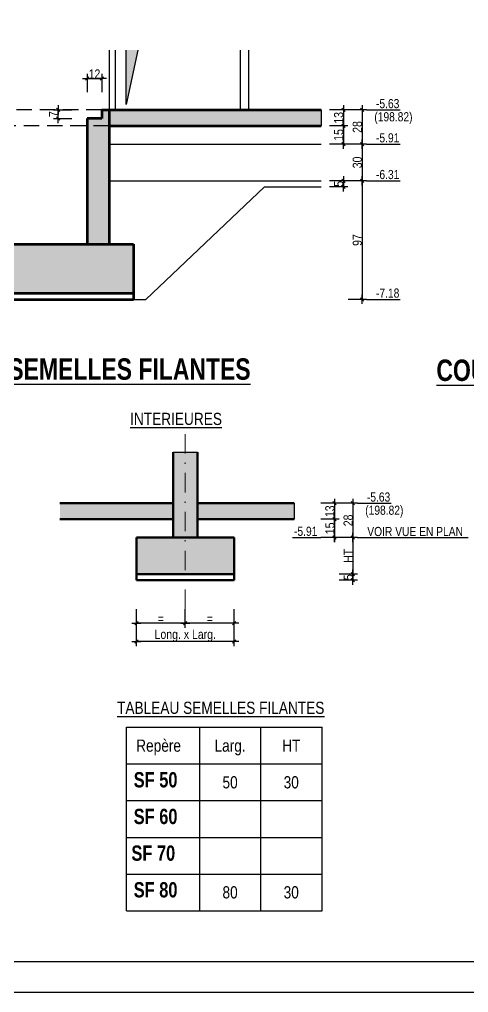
# Model space of a CAD drawing. Header units: centimetres. Extents: x -4990 to 114398, y -61489 to -12305.
# Drawn here: x 31512 to 32247, y -42944 to -41352 of the extents above; entities that cross this region are included whole.
import ezdxf
from ezdxf.enums import TextEntityAlignment as Align

# ---------------------------------------------------------------- set-up
doc = ezdxf.new("R2010")
doc.units = ezdxf.units.CM
doc.header["$LTSCALE"] = 0.5
for name, pattern in [('CACHEX2', [19.05, 12.7, -6.35]), ('TIRETPT2', [12.7, 6.35, -3.175, 0, -3.175]), ('TIRETPTX2', [50.8, 25.4, -12.7, 0, -12.7])]:
    doc.linetypes.add(name, pattern=pattern)
doc.layers.get('DEFPOINTS').update_dxf_attribs({"linetype": 'CONTINUOUS'})
for name, color, linetype in [('01_Cad_2', 5, 'CONTINUOUS'), ('01_cote_gen', 4, 'CONTINUOUS'), ('01_linteaux', 2, 'CONTINUOUS'), ('01_poch_murs', 253, 'CONTINUOUS'), ('01_poch_poteaux', 250, 'CONTINUOUS'), ('01_texte', 230, 'CONTINUOUS'), ('AA_COTES', 2, 'CONTINUOUS')]:
    doc.layers.add(name, color=color, linetype=linetype)
doc.layers.add('01_murs_coup', color=5, linetype='CONTINUOUS', lineweight=60)
doc.layers.add('01_tram_axes', color=2, linetype='TIRETPTX2', lineweight=9)
doc.styles.add('impact', font='impact.ttf')
doc.styles.add('MATTE_TXT', font='arial.ttf')
doc.styles.add('STYLE2', font='ARIALN.TTF')
doc.dimstyles.new('JB25', dxfattribs={"dimscale": 0.1, "dimtxt": 150, "dimasz": 15, "dimexe": 0.1, "dimexo": 0.1, "dimgap": 0.09, "dimtad": 1, "dimdec": 1, "dimlfac": 0.5, "dimdsep": 46, "dimtxsty": 'STYLE2', "dimblk1": 'BOND_G', "dimblk2": 'BOND_D', "dimsah": 1, "dimcen": 1.5, "dimdle": 0.01, "dimse1": 1, "dimse2": 1, "dimclrd": 4, "dimclre": 2, "dimclrt": 6, "dimazin": 2, "dimtfac": 2.333333, "dimtdec": 1, "dimtix": 1, "dimtmove": 2, "dimatfit": 3, "dimldrblk": 'BOND_G', "dimfxl": 1, "dimtolj": 1, "dimtzin": 0, "dimarcsym": 0})
doc.dimstyles.new('JB50', dxfattribs={"dimscale": 0.1, "dimtxt": 150, "dimasz": 15, "dimexe": 0.1, "dimexo": 0.1, "dimgap": 0.09, "dimtad": 1, "dimdec": 1, "dimdsep": 46, "dimtxsty": 'STYLE2', "dimblk1": 'BOND_G', "dimblk2": 'BOND_D', "dimsah": 1, "dimcen": 1.5, "dimdle": 0.01, "dimse1": 1, "dimse2": 1, "dimclrd": 4, "dimclre": 2, "dimclrt": 6, "dimazin": 2, "dimtfac": 2.333333, "dimtdec": 1, "dimtix": 1, "dimtmove": 2, "dimatfit": 3, "dimldrblk": 'BOND_G', "dimfxl": 1, "dimtolj": 1, "dimtzin": 0, "dimarcsym": 0})

# ---------------------------------------------------------------- blocks, each defined once
blk = doc.blocks.new('BOND_G')
at = {"layer": 'AA_COTES', "color": 0}
for p, q in [((0, -5), (0, 15)), ((5, 0), (-5, 0)), ((1.8, 1.8), (-1.8, -1.8))]:
    blk.add_line(p, q, dxfattribs=at)
blk = doc.blocks.new('BOND_D')
at = {"layer": 'AA_COTES', "color": 0}
for p, q in [((5, 0), (-5, 0)), ((-1.8, -1.8), (1.8, 1.8)), ((0, 5), (0, -15))]:
    blk.add_line(p, q, dxfattribs=at)
blk = doc.blocks.new('*D4045')
at = {"layer": '01_cote_gen', "color": 4, "lineweight": -2, "ltscale": 2, "transparency": 16777216}
blk.add_line((33571.6, -41339.4), (31215.7, -41339.4), dxfattribs=at)
at = {"layer": 'DEFPOINTS', "color": 0, "ltscale": 2}
for p in [(31214.2, -41317.8), (31214.2, -41339.4), (33573.1, -41366.1)]:
    blk.add_point(p, dxfattribs=at)
at = {"layer": '01_cote_gen', "color": 4, "lineweight": -2, "ltscale": 2, "transparency": 16777216, "xscale": 1.5, "yscale": 1.5, "zscale": 1.5, "rotation": 180}
blk.add_blockref('BOND_D', (31214.2, -41339.4), dxfattribs=at)
at = {"layer": '01_cote_gen', "color": 4, "lineweight": -2, "ltscale": 2, "transparency": 16777216, "xscale": 1.5, "yscale": 1.5, "zscale": 1.5}
blk.add_blockref('BOND_G', (33573.1, -41339.4), dxfattribs=at)
at = {"layer": '01_cote_gen', "color": 6, "ltscale": 2, "transparency": 16777216, "insert": (32393.7, -41331.7), "char_height": 15, "attachment_point": 5, "style": 'STYLE2'}
blk.add_mtext('\\A1;2359', dxfattribs=at)
blk = doc.blocks.new('*D4111')
at = {"layer": '01_poch_poteaux', "color": 4, "lineweight": -2, "transparency": 16777216}
blk.add_line((31861.9, -42339.8), (31784.9, -42339.8), dxfattribs=at)
at = {"layer": 'DEFPOINTS', "color": 0}
for p in [(31863.4, -42269.8), (31783.4, -42281.7), (31783.4, -42339.8)]:
    blk.add_point(p, dxfattribs=at)
at = {"layer": '01_poch_poteaux', "color": 4, "lineweight": -2, "transparency": 16777216, "xscale": 1.5, "yscale": 1.5, "zscale": 1.5, "rotation": 180}
blk.add_blockref('BOND_D', (31783.4, -42339.8), dxfattribs=at)
at = {"layer": '01_poch_poteaux', "color": 4, "lineweight": -2, "transparency": 16777216, "xscale": 1.5, "yscale": 1.5, "zscale": 1.5}
blk.add_blockref('BOND_G', (31863.4, -42339.8), dxfattribs=at)
at = {"layer": '01_poch_poteaux', "color": 6, "transparency": 16777216, "insert": (31823.4, -42332.3), "char_height": 15, "attachment_point": 5, "style": 'STYLE2'}
blk.add_mtext('\\A1;=', dxfattribs=at)
blk = doc.blocks.new('*D4112')
at = {"layer": '01_poch_poteaux', "color": 4, "lineweight": -2, "transparency": 16777216}
blk.add_line((31781.9, -42339.8), (31704.9, -42339.8), dxfattribs=at)
at = {"layer": 'DEFPOINTS', "color": 0}
for p in [(31783.4, -42269.8), (31703.4, -42281.7), (31703.4, -42339.8)]:
    blk.add_point(p, dxfattribs=at)
at = {"layer": '01_poch_poteaux', "color": 4, "lineweight": -2, "transparency": 16777216, "xscale": 1.5, "yscale": 1.5, "zscale": 1.5, "rotation": 180}
blk.add_blockref('BOND_D', (31703.4, -42339.8), dxfattribs=at)
at = {"layer": '01_poch_poteaux', "color": 4, "lineweight": -2, "transparency": 16777216, "xscale": 1.5, "yscale": 1.5, "zscale": 1.5}
blk.add_blockref('BOND_G', (31783.4, -42339.8), dxfattribs=at)
at = {"layer": '01_poch_poteaux', "color": 6, "transparency": 16777216, "insert": (31743.4, -42332.3), "char_height": 15, "attachment_point": 5, "style": 'STYLE2'}
blk.add_mtext('\\A1;=', dxfattribs=at)
blk = doc.blocks.new('*D4113')
at = {"layer": '01_cote_gen', "color": 4, "lineweight": -2, "transparency": 16777216}
blk.add_line((32027.6, -42145.3), (32027.6, -42168.3), dxfattribs=at)
at = {"layer": 'DEFPOINTS', "color": 0}
for p in [(32005.1, -42143.8), (32005.1, -42169.8), (32027.6, -42169.8)]:
    blk.add_point(p, dxfattribs=at)
at = {"layer": '01_cote_gen', "color": 4, "lineweight": -2, "transparency": 16777216, "xscale": 1.5, "yscale": 1.5, "zscale": 1.5}
for name, p, rotation in [('BOND_G', (32027.6, -42143.8), 90), ('BOND_D', (32027.6, -42169.8), 270)]:
    blk.add_blockref(name, p, dxfattribs=dict(at, rotation=rotation))
at = {"layer": '01_cote_gen', "color": 6, "transparency": 16777216, "insert": (32020, -42156.8), "char_height": 15, "attachment_point": 5, "rotation": 90, "style": 'STYLE2'}
blk.add_mtext('\\A1;13', dxfattribs=at)
blk = doc.blocks.new('*D4114')
at = {"layer": '01_cote_gen', "color": 4, "lineweight": -2, "transparency": 16777216}
blk.add_line((32027.6, -42171.3), (32027.6, -42198.3), dxfattribs=at)
at = {"layer": 'DEFPOINTS', "color": 0}
for p in [(32005.1, -42169.8), (31987.2, -42199.8), (32027.6, -42199.8)]:
    blk.add_point(p, dxfattribs=at)
at = {"layer": '01_cote_gen', "color": 4, "lineweight": -2, "transparency": 16777216, "xscale": 1.5, "yscale": 1.5, "zscale": 1.5}
for name, p, rotation in [('BOND_G', (32027.6, -42169.8), 90), ('BOND_D', (32027.6, -42199.8), 270)]:
    blk.add_blockref(name, p, dxfattribs=dict(at, rotation=rotation))
at = {"layer": '01_cote_gen', "color": 6, "transparency": 16777216, "insert": (32020, -42184.8), "char_height": 15, "attachment_point": 5, "rotation": 90, "style": 'STYLE2'}
blk.add_mtext('\\A1;15', dxfattribs=at)
blk = doc.blocks.new('*D4115')
at = {"layer": '01_cote_gen', "color": 4, "lineweight": -2, "transparency": 16777216}
blk.add_line((31861.9, -42370.1), (31704.9, -42370.1), dxfattribs=at)
at = {"layer": 'DEFPOINTS', "color": 0}
for p in [(31703.4, -42347.3), (31863.4, -42347.3), (31703.4, -42370.1)]:
    blk.add_point(p, dxfattribs=at)
at = {"layer": '01_cote_gen', "color": 4, "lineweight": -2, "transparency": 16777216, "xscale": 1.5, "yscale": 1.5, "zscale": 1.5, "rotation": 180}
blk.add_blockref('BOND_D', (31703.4, -42370.1), dxfattribs=at)
at = {"layer": '01_cote_gen', "color": 4, "lineweight": -2, "transparency": 16777216, "xscale": 1.5, "yscale": 1.5, "zscale": 1.5}
blk.add_blockref('BOND_G', (31863.4, -42370.1), dxfattribs=at)
at = {"layer": '01_cote_gen', "color": 6, "transparency": 16777216, "insert": (31783.4, -42360.4), "char_height": 15, "attachment_point": 5, "style": 'STYLE2'}
blk.add_mtext('\\A1;Long. x Larg.', dxfattribs=at)
blk = doc.blocks.new('*D4116')
at = {"layer": '01_cote_gen', "color": 4, "lineweight": -2, "transparency": 16777216}
blk.add_line((32057.6, -42261.3), (32057.6, -42268.3), dxfattribs=at)
at = {"layer": 'DEFPOINTS', "color": 0}
for p in [(32017.2, -42259.8), (32017.2, -42269.8), (32057.6, -42269.8)]:
    blk.add_point(p, dxfattribs=at)
at = {"layer": '01_cote_gen', "color": 4, "lineweight": -2, "transparency": 16777216, "xscale": 1.5, "yscale": 1.5, "zscale": 1.5}
for name, p, rotation in [('BOND_G', (32057.6, -42259.8), 90), ('BOND_D', (32057.6, -42269.8), 270)]:
    blk.add_blockref(name, p, dxfattribs=dict(at, rotation=rotation))
at = {"layer": '01_cote_gen', "color": 6, "transparency": 16777216, "insert": (32050, -42264.8), "char_height": 15, "attachment_point": 5, "rotation": 90, "style": 'STYLE2'}
blk.add_mtext('\\A1;5', dxfattribs=at)
blk = doc.blocks.new('*D4117')
at = {"layer": '01_cote_gen', "color": 4, "lineweight": -2, "transparency": 16777216}
blk.add_line((32057.6, -42201.3), (32057.6, -42258.3), dxfattribs=at)
at = {"layer": 'DEFPOINTS', "color": 0}
for p in [(32035.1, -42199.8), (32035.1, -42259.8), (32057.6, -42259.8)]:
    blk.add_point(p, dxfattribs=at)
at = {"layer": '01_cote_gen', "color": 4, "lineweight": -2, "transparency": 16777216, "xscale": 1.5, "yscale": 1.5, "zscale": 1.5}
for name, p, rotation in [('BOND_G', (32057.6, -42199.8), 90), ('BOND_D', (32057.6, -42259.8), 270)]:
    blk.add_blockref(name, p, dxfattribs=dict(at, rotation=rotation))
at = {"layer": '01_cote_gen', "color": 6, "transparency": 16777216, "insert": (32050.1, -42229.8), "char_height": 15, "attachment_point": 5, "rotation": 90, "style": 'STYLE2'}
blk.add_mtext('\\A1;HT', dxfattribs=at)
blk = doc.blocks.new('*D4118')
at = {"layer": '01_cote_gen', "color": 4, "lineweight": -2, "transparency": 16777216}
blk.add_line((32057.6, -42145.3), (32057.6, -42198.3), dxfattribs=at)
at = {"layer": 'DEFPOINTS', "color": 0}
for p in [(32035.1, -42143.8), (32044.1, -42199.8), (32057.6, -42199.8)]:
    blk.add_point(p, dxfattribs=at)
at = {"layer": '01_cote_gen', "color": 4, "lineweight": -2, "transparency": 16777216, "xscale": 1.5, "yscale": 1.5, "zscale": 1.5}
for name, p, rotation in [('BOND_G', (32057.6, -42143.8), 90), ('BOND_D', (32057.6, -42199.8), 270)]:
    blk.add_blockref(name, p, dxfattribs=dict(at, rotation=rotation))
at = {"layer": '01_cote_gen', "color": 6, "transparency": 16777216, "insert": (32049.9, -42171.8), "char_height": 15, "attachment_point": 5, "rotation": 90, "style": 'STYLE2'}
blk.add_mtext('\\A1;28', dxfattribs=at)
blk = doc.blocks.new('*D4187')
at = {"layer": '01_cote_gen', "color": 4, "lineweight": -2, "ltscale": 2, "transparency": 16777216}
blk.add_line((32042, -41501.7), (32042, -41524.7), dxfattribs=at)
at = {"layer": 'DEFPOINTS', "color": 0, "ltscale": 2}
for p in [(32005.5, -41500.2), (32005.5, -41526.2), (32042, -41526.2)]:
    blk.add_point(p, dxfattribs=at)
at = {"layer": '01_cote_gen', "color": 4, "lineweight": -2, "ltscale": 2, "transparency": 16777216, "xscale": 1.5, "yscale": 1.5, "zscale": 1.5}
for name, p, rotation in [('BOND_G', (32042, -41500.2), 90), ('BOND_D', (32042, -41526.2), 270)]:
    blk.add_blockref(name, p, dxfattribs=dict(at, rotation=rotation))
at = {"layer": '01_cote_gen', "color": 6, "ltscale": 2, "transparency": 16777216, "insert": (32034.3, -41513.2), "char_height": 15, "attachment_point": 5, "rotation": 90, "style": 'STYLE2'}
blk.add_mtext('\\A1;13', dxfattribs=at)
blk = doc.blocks.new('*D4188')
at = {"layer": '01_cote_gen', "color": 4, "lineweight": -2, "ltscale": 2, "transparency": 16777216}
blk.add_line((32042, -41527.7), (32042, -41554.7), dxfattribs=at)
at = {"layer": 'DEFPOINTS', "color": 0, "ltscale": 2}
for p in [(32005.5, -41526.2), (32005.5, -41556.2), (32042, -41556.2)]:
    blk.add_point(p, dxfattribs=at)
at = {"layer": '01_cote_gen', "color": 4, "lineweight": -2, "ltscale": 2, "transparency": 16777216, "xscale": 1.5, "yscale": 1.5, "zscale": 1.5}
for name, p, rotation in [('BOND_G', (32042, -41526.2), 90), ('BOND_D', (32042, -41556.2), 270)]:
    blk.add_blockref(name, p, dxfattribs=dict(at, rotation=rotation))
at = {"layer": '01_cote_gen', "color": 6, "ltscale": 2, "transparency": 16777216, "insert": (32034.3, -41541.2), "char_height": 15, "attachment_point": 5, "rotation": 90, "style": 'STYLE2'}
blk.add_mtext('\\A1;15', dxfattribs=at)
blk = doc.blocks.new('*D4189')
at = {"layer": '01_cote_gen', "color": 4, "lineweight": -2, "ltscale": 2, "transparency": 16777216}
blk.add_line((32072.5, -41501.7), (32072.5, -41554.7), dxfattribs=at)
at = {"layer": 'DEFPOINTS', "color": 0, "ltscale": 2}
for p in [(32049.5, -41500.2), (32049.5, -41556.2), (32072.5, -41556.2)]:
    blk.add_point(p, dxfattribs=at)
at = {"layer": '01_cote_gen', "color": 4, "lineweight": -2, "ltscale": 2, "transparency": 16777216, "xscale": 1.5, "yscale": 1.5, "zscale": 1.5}
for name, p, rotation in [('BOND_G', (32072.5, -41500.2), 90), ('BOND_D', (32072.5, -41556.2), 270)]:
    blk.add_blockref(name, p, dxfattribs=dict(at, rotation=rotation))
at = {"layer": '01_cote_gen', "color": 6, "ltscale": 2, "transparency": 16777216, "insert": (32064.8, -41528.2), "char_height": 15, "attachment_point": 5, "rotation": 90, "style": 'STYLE2'}
blk.add_mtext('\\A1;28', dxfattribs=at)
blk = doc.blocks.new('*D4190')
at = {"layer": '01_cote_gen', "color": 4, "lineweight": -2, "ltscale": 2, "transparency": 16777216}
blk.add_line((32072.5, -41557.7), (32072.5, -41614.7), dxfattribs=at)
at = {"layer": 'DEFPOINTS', "color": 0, "ltscale": 2}
for p in [(32005.5, -41556.2), (32005.5, -41616.2), (32072.5, -41616.2)]:
    blk.add_point(p, dxfattribs=at)
at = {"layer": '01_cote_gen', "color": 4, "lineweight": -2, "ltscale": 2, "transparency": 16777216, "xscale": 1.5, "yscale": 1.5, "zscale": 1.5}
for name, p, rotation in [('BOND_G', (32072.5, -41556.2), 90), ('BOND_D', (32072.5, -41616.2), 270)]:
    blk.add_blockref(name, p, dxfattribs=dict(at, rotation=rotation))
at = {"layer": '01_cote_gen', "color": 6, "ltscale": 2, "transparency": 16777216, "insert": (32064.8, -41586.2), "char_height": 15, "attachment_point": 5, "rotation": 90, "style": 'STYLE2'}
blk.add_mtext('\\A1;30', dxfattribs=at)
blk = doc.blocks.new('*D4191')
at = {"layer": '01_cote_gen', "color": 4, "lineweight": -2, "ltscale": 2, "transparency": 16777216}
blk.add_line((32072.5, -41617.7), (32072.5, -41808.7), dxfattribs=at)
at = {"layer": 'DEFPOINTS', "color": 0, "ltscale": 2}
for p in [(32005.5, -41616.2), (31718.9, -41810.2), (32072.5, -41810.2)]:
    blk.add_point(p, dxfattribs=at)
at = {"layer": '01_cote_gen', "color": 4, "lineweight": -2, "ltscale": 2, "transparency": 16777216, "xscale": 1.5, "yscale": 1.5, "zscale": 1.5}
for name, p, rotation in [('BOND_G', (32072.5, -41616.2), 90), ('BOND_D', (32072.5, -41810.2), 270)]:
    blk.add_blockref(name, p, dxfattribs=dict(at, rotation=rotation))
at = {"layer": '01_cote_gen', "color": 6, "ltscale": 2, "transparency": 16777216, "insert": (32064.8, -41713.2), "char_height": 15, "attachment_point": 5, "rotation": 90, "style": 'STYLE2'}
blk.add_mtext('\\A1;97', dxfattribs=at)
blk = doc.blocks.new('*D4192')
at = {"layer": '01_cote_gen', "color": 4, "lineweight": -2, "ltscale": 2, "transparency": 16777216}
blk.add_line((32042, -41617.7), (32042, -41624.7), dxfattribs=at)
at = {"layer": 'DEFPOINTS', "color": 0, "ltscale": 2}
for p in [(32005.5, -41626.2), (32042, -41626.2), (32050, -41616.2)]:
    blk.add_point(p, dxfattribs=at)
at = {"layer": '01_cote_gen', "color": 4, "lineweight": -2, "ltscale": 2, "transparency": 16777216, "xscale": 1.5, "yscale": 1.5, "zscale": 1.5}
for name, p, rotation in [('BOND_G', (32042, -41616.2), 90), ('BOND_D', (32042, -41626.2), 270)]:
    blk.add_blockref(name, p, dxfattribs=dict(at, rotation=rotation))
at = {"layer": '01_cote_gen', "color": 6, "ltscale": 2, "transparency": 16777216, "insert": (32034.4, -41621.2), "char_height": 15, "attachment_point": 5, "rotation": 90, "style": 'STYLE2'}
blk.add_mtext('\\A1;5', dxfattribs=at)
blk = doc.blocks.new('*D4198')
at = {"layer": '01_cote_gen', "color": 4, "lineweight": -2, "ltscale": 2, "transparency": 16777216}
blk.add_line((31624.4, -41449), (31645.4, -41449), dxfattribs=at)
at = {"layer": 'DEFPOINTS', "color": 0, "ltscale": 2}
for p in [(31646.9, -41449), (31646.9, -41500.2), (31622.9, -41514.2)]:
    blk.add_point(p, dxfattribs=at)
at = {"layer": '01_cote_gen', "color": 4, "lineweight": -2, "ltscale": 2, "transparency": 16777216, "xscale": 1.5, "yscale": 1.5, "zscale": 1.5, "rotation": 180}
blk.add_blockref('BOND_G', (31622.9, -41449), dxfattribs=at)
at = {"layer": '01_cote_gen', "color": 4, "lineweight": -2, "ltscale": 2, "transparency": 16777216, "xscale": 1.5, "yscale": 1.5, "zscale": 1.5}
blk.add_blockref('BOND_D', (31646.9, -41449), dxfattribs=at)
at = {"layer": '01_cote_gen', "color": 6, "ltscale": 2, "transparency": 16777216, "insert": (31634.9, -41441.5), "char_height": 15, "attachment_point": 5, "style": 'STYLE2'}
blk.add_mtext('\\A1;12', dxfattribs=at)
blk = doc.blocks.new('*D4199')
at = {"layer": '01_cote_gen', "color": 4, "lineweight": -2, "ltscale": 2, "transparency": 16777216}
blk.add_line((31575.5, -41512.7), (31575.5, -41501.7), dxfattribs=at)
at = {"layer": 'DEFPOINTS', "color": 0, "ltscale": 2}
for p in [(31575.5, -41500.2), (31600.5, -41500.2), (31622.9, -41514.2)]:
    blk.add_point(p, dxfattribs=at)
at = {"layer": '01_cote_gen', "color": 4, "lineweight": -2, "ltscale": 2, "transparency": 16777216, "xscale": 1.5, "yscale": 1.5, "zscale": 1.5}
for name, p, rotation in [('BOND_D', (31575.5, -41500.2), 90), ('BOND_G', (31575.5, -41514.2), 270)]:
    blk.add_blockref(name, p, dxfattribs=dict(at, rotation=rotation))
at = {"layer": '01_cote_gen', "color": 6, "ltscale": 2, "transparency": 16777216, "insert": (31568, -41507.2), "char_height": 15, "attachment_point": 5, "rotation": 90, "style": 'STYLE2'}
blk.add_mtext('\\A1;7', dxfattribs=at)

msp = doc.modelspace()

# ---------------------------------------------------------------- hatches: boundary and pattern name
at = {"layer": '01_poch_murs', "ltscale": 2}
h = msp.add_hatch(color=256, dxfattribs=at)
h.dxf.hatch_style = 1
h.paths.add_polyline_path([(32005.5, -41500.183), (31658.902, -41500.183), (31658.902, -41526.183), (32005.5, -41526.183)])
h.paths.add_polyline_path([(31658.902, -41500.183), (31646.902, -41500.183), (31646.902, -41514.183), (31622.902, -41514.183), (31622.902, -41526.183), (31658.902, -41526.183)])
h.paths.add_polyline_path([(31658.902, -41526.183), (31622.902, -41526.183), (31622.902, -41720.183), (31658.902, -41720.183)])
h.paths.add_polyline_path([(31698.902, -41720.183), (31176.905, -41720.183), (31176.905, -41800.183), (31698.902, -41800.183)])
h.paths.add_polyline_path([(31252.904, -41526.183), (31216.905, -41526.183), (31216.905, -41720.183), (31252.904, -41720.183)])
h.paths.add_polyline_path([(31252.904, -41500.183), (31216.905, -41500.183), (31216.905, -41526.183), (31252.904, -41526.183)])
h.paths.add_polyline_path([(31252.904, -41402.346), (31216.905, -41402.346), (31216.905, -41500.183), (31252.904, -41500.183)])
h.paths.add_polyline_path([(31216.905, -41500.183), (31106.5, -41500.183), (31106.5, -41526.183), (31216.905, -41526.183)])
h = msp.add_hatch(color=256, dxfattribs=at)
h.dxf.hatch_style = 1
h.paths.add_polyline_path([(31803.378, -42060.223), (31763.378, -42060.223), (31763.378, -42199.811), (31803.378, -42199.811)])
h.paths.add_polyline_path([(31863.378, -42199.811), (31703.378, -42199.811), (31703.378, -42259.811), (31863.378, -42259.811)])
h.paths.add_polyline_path([(31961.286, -42143.815), (31803.378, -42143.814), (31803.378, -42169.814), (31961.286, -42169.815)])
h.paths.add_polyline_path([(31763.378, -42143.814), (31578.515, -42143.813), (31578.515, -42169.813), (31763.378, -42169.814)])

# ---------------------------------------------------------------- linework, layer by layer
at = {"layer": '01_Cad_2', "color": 2}
msp.add_line((33002.925, -42894.196), (28162.925, -42894.196), dxfattribs=at)
at = {"layer": '01_Cad_2'}
msp.add_line((33345.558, -42944.196), (28112.925, -42944.196), dxfattribs=at)
at = {"layer": '01_cote_gen', "ltscale": 2}
msp.add_line((31686.571, -41491.346), (31686.571, -41402.346), dxfattribs=at)
at = {"layer": '01_linteaux'}
for p, q in [((31658.902, -41402.346), (31658.902, -41500.183)), ((31658.902, -41402.346), (31658.902, -41500.183)), ((31668.922, -41402.346), (31668.922, -41500.183)), ((31872.917, -41402.346), (31872.917, -41500.183)), ((31886.922, -41402.346), (31886.922, -41500.183)), ((31658.902, -41556.183), (32005.5, -41556.183)), ((31658.902, -41616.183), (32005.5, -41616.183)), ((31718.902, -41810.183), (31912.902, -41626.183)), ((31912.902, -41626.183), (32005.5, -41626.183)), ((31698.902, -41810.183), (31718.902, -41810.183))]:
    msp.add_line(p, q, dxfattribs=at)
at = {"layer": '01_linteaux', "linetype": 'CACHEX2', "ltscale": 4}
for p, q in [((31646.902, -41500.183), (31216.905, -41500.183)), ((31658.902, -41526.183), (31216.905, -41526.183))]:
    msp.add_line(p, q, dxfattribs=at)
at = {"layer": '01_murs_coup'}
for p, q in [((31646.902, -41500.183), (32005.5, -41500.183)), ((31646.902, -41500.183), (31646.902, -41514.183)), ((31658.902, -41500.183), (31658.902, -41720.183)), ((31622.902, -41514.183), (31622.902, -41720.183)), ((31646.902, -41514.183), (31622.902, -41514.183)), ((31658.902, -41526.183), (32005.5, -41526.183)), ((31176.905, -41720.183), (31698.902, -41720.183)), ((31698.902, -41720.183), (31698.902, -41810.183)), ((31176.905, -41800.183), (31698.902, -41800.183)), ((31176.905, -41810.183), (31698.902, -41810.183))]:
    msp.add_line(p, q, dxfattribs=at)
at = {"layer": '01_murs_coup', "linetype": 'Continuous', "lineweight": 50}
for p, q in [((31763.378, -42199.811), (31763.378, -42060.223)), ((31803.378, -42199.811), (31803.378, -42060.223)), ((31578.515, -42143.813), (31763.378, -42143.814)), ((31803.378, -42143.814), (31961.286, -42143.815)), ((31578.515, -42169.813), (31763.378, -42169.814)), ((31803.378, -42169.814), (31961.286, -42169.815)), ((31863.378, -42199.811), (31703.378, -42199.811)), ((31703.378, -42199.811), (31703.378, -42269.811)), ((31863.378, -42269.811), (31863.378, -42199.811)), ((31863.378, -42259.811), (31703.378, -42259.811)), ((31863.378, -42269.811), (31703.378, -42269.811))]:
    msp.add_line(p, q, dxfattribs=at)
at = {"layer": '01_poch_murs', "ltscale": 2}
for p, q in [((31705.571, -41402.346), (31686.571, -41491.346)), ((32005.5, -41500.183), (32005.5, -41526.183)), ((31763.378, -42060.223), (31803.378, -42060.223))]:
    msp.add_line(p, q, dxfattribs=at)
at = {"layer": '01_poch_murs'}
msp.add_line((31961.286, -42143.815), (31961.286, -42169.815), dxfattribs=at)
at = {"layer": '01_poch_murs', "ltscale": 2}
msp.add_solid([(31686.571, -41491.346), (31686.571, -41402.346), (31705.571, -41402.346)], dxfattribs=at)
at = {"layer": '01_texte'}
for p, q in [((32080, -41500.183), (32135.044, -41500.183)), ((32080, -41556.183), (32135.044, -41556.183)), ((32080, -41616.183), (32135.044, -41616.183)), ((32080, -41810.183), (32135.044, -41810.183)), ((32065.109, -42143.815), (32120.153, -42143.815)), ((31958.77, -42199.811), (32005.123, -42199.811)), ((32064.504, -42199.811), (32246.134, -42199.811)), ((31687.153, -42510.303), (31807.153, -42510.303)), ((31687.153, -42570.303), (31687.153, -42510.303)), ((31807.153, -42510.303), (31907.153, -42510.303)), ((31807.153, -42570.303), (31807.153, -42510.303)), ((31907.153, -42510.303), (32007.153, -42510.303)), ((31907.153, -42570.303), (31907.153, -42510.303)), ((31907.153, -42570.303), (31907.153, -42510.303)), ((32007.153, -42570.303), (32007.153, -42510.303)), ((31687.153, -42570.303), (31807.153, -42570.303)), ((31687.153, -42630.303), (31687.153, -42570.303)), ((31807.153, -42570.303), (31907.153, -42570.303)), ((31807.153, -42630.303), (31807.153, -42570.303)), ((31907.153, -42570.303), (32007.153, -42570.303)), ((31907.153, -42630.303), (31907.153, -42570.303)), ((31907.153, -42630.303), (31907.153, -42570.303)), ((32007.153, -42630.303), (32007.153, -42570.303)), ((31687.153, -42630.303), (31807.153, -42630.303)), ((31687.153, -42690.303), (31687.153, -42630.303)), ((31807.153, -42630.303), (31907.153, -42630.303)), ((31807.153, -42690.303), (31807.153, -42630.303)), ((31907.153, -42630.303), (32007.153, -42630.303)), ((31907.153, -42690.303), (31907.153, -42630.303)), ((31907.153, -42690.303), (31907.153, -42630.303)), ((32007.153, -42690.303), (32007.153, -42630.303)), ((31687.153, -42690.303), (31807.153, -42690.303)), ((31687.153, -42750.303), (31687.153, -42690.303)), ((31807.153, -42690.303), (31907.153, -42690.303)), ((31807.153, -42750.303), (31807.153, -42690.303)), ((31907.153, -42690.303), (32007.153, -42690.303)), ((31907.153, -42750.303), (31907.153, -42690.303)), ((31907.153, -42750.303), (31907.153, -42690.303)), ((32007.153, -42750.303), (32007.153, -42690.303)), ((31687.153, -42750.303), (31807.153, -42750.303)), ((31687.153, -42810.303), (31687.153, -42750.303)), ((31807.153, -42750.303), (31907.153, -42750.303)), ((31807.153, -42810.303), (31807.153, -42750.303)), ((31907.153, -42750.303), (32007.153, -42750.303)), ((31907.153, -42810.303), (31907.153, -42750.303)), ((31907.153, -42810.303), (31907.153, -42750.303)), ((32007.153, -42810.303), (32007.153, -42750.303)), ((31687.153, -42810.303), (31807.153, -42810.303)), ((31807.153, -42810.303), (31907.153, -42810.303)), ((31907.153, -42810.303), (32007.153, -42810.303))]:
    msp.add_line(p, q, dxfattribs=at)
at = {"layer": '01_tram_axes', "linetype": 'TIRETPT2', "ltscale": 10}
msp.add_line((31783.378, -42030.637), (31783.378, -42347.274), dxfattribs=at)

# ---------------------------------------------------------------- block references
at = {"layer": '01_cote_gen', "color": 4, "xscale": 1.5, "yscale": 1.5, "zscale": 1.5}
for name, p, rotation in [('BOND_G', (32027.623, -42199.811), 90), ('BOND_D', (32057.609, -42259.811), 270)]:
    msp.add_blockref(name, p, dxfattribs=dict(at, rotation=rotation))

# ---------------------------------------------------------------- texts
at = {"layer": '01_texte', "style": 'MATTE_TXT', "width": 0.8}
for s, height, p in [('-5.63', 15, (32114.44, -41501.959)), ('(198.82)', 15, (32123.814, -41523.514)), ('-5.91', 15, (32114.44, -41557.959)), ('-6.31', 15, (32114.44, -41617.959)), ('-7.18', 15, (32114.44, -41811.959)), ('%%UINTERIEURES', 20, (31768.31, -42021.738)), ('-5.63', 15, (32099.548, -42145.591)), ('(198.82)', 15, (32108.923, -42167.146)), ('-5.91', 15, (31980.361, -42201.587)), ('VOIR VUE EN PLAN', 15, (32159.323, -42201.965)), ('%%UTABLEAU SEMELLES FILANTES', 20, (31841.359, -42494.394)), ('Repère', 20, (31739.799, -42556.246)), ('Larg.', 20, (31856.696, -42556.246)), ('HT', 20, (31956.696, -42556.246)), ('50', 20, (31856.696, -42616.246)), ('30', 20, (31956.696, -42616.246)), ('80', 20, (31856.696, -42796.246)), ('30', 20, (31956.696, -42796.246))]:
    msp.add_text(s, height=height, dxfattribs=at).set_placement(p, align=Align.BOTTOM_CENTER)
at = {"layer": '01_texte', "style": 'impact'}
for s, height, p in [('%%UCOUPES TYPES SEMELLES FILANTES', 35, (31540.876, -41952.181)), ('%%UCOUPES TYPES SEMELLES ISOLEES', 35, (32533.128, -41954.195)), ('SF 50', 25, (31734.881, -42616.104)), ('SF 60', 25, (31734.881, -42676.104)), ('SF 70 ', 25, (31734.881, -42736.104)), ('SF 80', 25, (31734.881, -42796.104))]:
    msp.add_text(s, height=height, dxfattribs=at).set_placement(p, align=Align.BOTTOM_CENTER)

# ---------------------------------------------------------------- dimensions: what is measured, and where the dimension line sits
at = {"layer": '01_cote_gen', "ltscale": 2}
for base, p1, p2, dimstyle, picture, middle in [((31214.17, -41339.366), (33573.133, -41366.089), (31214.17, -41317.786), 'JB50', '*D4045', (32393.652, -41331.699)), ((31646.902, -41449), (31622.902, -41514.183), (31646.902, -41500.183), 'JB25', '*D4198', (31634.902, -41441.46))]:
    dim = msp.add_linear_dim(base=base, p1=p1, p2=p2, dimstyle=dimstyle, dxfattribs=at)
    dim.commit()
    dim.dimension.update_dxf_attribs({"geometry": picture, "text_midpoint": middle})
for base, p1, p2, picture, middle in [((31575.5, -41500.183), (31622.902, -41514.183), (31600.5, -41500.183), '*D4199', (31567.991, -41507.183)), ((32042, -41526.183), (32005.5, -41500.183), (32005.5, -41526.183), '*D4187', (32034.332, -41513.183)), ((32072.5, -41556.183), (32049.5, -41500.183), (32049.5, -41556.183), '*D4189', (32064.832, -41528.183)), ((32042, -41556.183), (32005.5, -41526.183), (32005.5, -41556.183), '*D4188', (32034.332, -41541.183)), ((32072.5, -41616.183), (32005.5, -41556.183), (32005.5, -41616.183), '*D4190', (32064.832, -41586.183)), ((32072.5, -41810.183), (32005.5, -41616.183), (31718.902, -41810.183), '*D4191', (32064.832, -41713.183)), ((32042, -41626.183), (32050, -41616.183), (32005.5, -41626.183), '*D4192', (32034.363, -41621.183))]:
    dim = msp.add_linear_dim(base=base, p1=p1, p2=p2, angle=90, dimstyle='JB25', dxfattribs=at)
    dim.commit()
    dim.dimension.update_dxf_attribs({"geometry": picture, "text_midpoint": middle})
at = {"layer": '01_cote_gen'}
for base, p1, p2, picture, middle in [((32027.623, -42169.815), (32005.123, -42143.815), (32005.123, -42169.815), '*D4113', (32019.955, -42156.815)), ((32057.609, -42199.811), (32035.123, -42143.815), (32044.113, -42199.811), '*D4118', (32049.941, -42171.813)), ((32027.623, -42199.811), (32005.123, -42169.815), (31987.215, -42199.811), '*D4114', (32019.955, -42184.813)), ((32057.609, -42269.811), (32017.201, -42259.811), (32017.201, -42269.811), '*D4116', (32049.972, -42264.811))]:
    dim = msp.add_linear_dim(base=base, p1=p1, p2=p2, angle=90, dimstyle='JB25', dxfattribs=at)
    dim.commit()
    dim.dimension.update_dxf_attribs({"geometry": picture, "text_midpoint": middle})
dim = msp.add_linear_dim(base=(32057.609, -42259.811), p1=(32035.109, -42199.811), p2=(32035.109, -42259.811), angle=90, text='HT', dimstyle='JB25', dxfattribs=at)
dim.commit()
dim.dimension.update_dxf_attribs({"geometry": '*D4117', "text_midpoint": (32050.1, -42229.811)})
dim = msp.add_linear_dim(base=(31703.378, -42370.083), p1=(31863.378, -42347.274), p2=(31703.378, -42347.274), text='Long. x Larg.', dimstyle='JB25', dxfattribs=at)
dim.commit()
dim.dimension.update_dxf_attribs({"geometry": '*D4115', "text_midpoint": (31783.378, -42360.369)})
at = {"layer": '01_poch_poteaux'}
for base, p1, p2, picture, middle in [((31703.378, -42339.774), (31783.378, -42269.811), (31703.378, -42281.719), '*D4112', (31743.378, -42332.265)), ((31783.378, -42339.774), (31863.378, -42269.811), (31783.378, -42281.719), '*D4111', (31823.378, -42332.265))]:
    dim = msp.add_linear_dim(base=base, p1=p1, p2=p2, text='=', dimstyle='JB25', dxfattribs=at)
    dim.commit()
    dim.dimension.update_dxf_attribs({"geometry": picture, "text_midpoint": middle})

doc.saveas('drawing.dxf')
